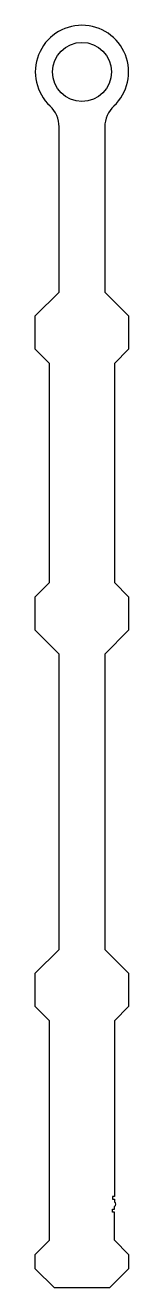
# Model space of a CAD drawing. Extents: x 2788 to 2798, y 1217 to 1350.
import ezdxf

# ---------------------------------------------------------------- set-up
doc = ezdxf.new("R2010")
doc.units = 0
doc.layers.get('0').update_dxf_attribs({"linetype": 'CONTINUOUS'})

msp = doc.modelspace()

# ---------------------------------------------------------------- linework, layer by layer
for p, q in [((2790.32, 1321.98), (2790.32, 1339.31)), ((2795.12, 1339.31), (2795.12, 1321.98)), ((2787.82, 1319.48), (2790.32, 1321.98)), ((2795.12, 1321.98), (2797.62, 1319.48)), ((2787.82, 1315.98), (2787.82, 1319.48)), ((2797.62, 1319.48), (2797.62, 1315.98)), ((2789.32, 1314.48), (2787.82, 1315.98)), ((2797.62, 1315.98), (2796.12, 1314.48)), ((2789.32, 1291.48), (2789.32, 1314.48)), ((2796.12, 1314.48), (2796.12, 1291.48)), ((2787.82, 1289.98), (2789.32, 1291.48)), ((2796.12, 1291.48), (2797.62, 1289.98)), ((2787.82, 1286.48), (2787.82, 1289.98)), ((2797.62, 1289.98), (2797.62, 1286.48)), ((2790.32, 1283.98), (2787.82, 1286.48)), ((2797.62, 1286.48), (2795.12, 1283.98)), ((2790.32, 1252.98), (2790.32, 1283.98)), ((2795.12, 1283.98), (2795.12, 1252.98)), ((2787.82, 1250.48), (2790.32, 1252.98)), ((2795.12, 1252.98), (2797.62, 1250.48)), ((2787.82, 1246.98), (2787.82, 1250.48)), ((2797.62, 1250.48), (2797.62, 1246.98)), ((2789.32, 1245.48), (2787.82, 1246.98)), ((2797.62, 1246.98), (2796.12, 1245.48)), ((2789.32, 1222.48), (2789.32, 1245.48)), ((2796.12, 1245.48), (2796.12, 1227.07)), ((2795.92, 1227.07), (2795.92, 1226.77)), ((2796.12, 1227.07), (2795.92, 1227.07)), ((2795.92, 1226.77), (2796.12, 1226.77)), ((2795.92, 1225.41), (2795.92, 1225.71)), ((2795.92, 1225.71), (2796.12, 1225.71)), ((2796.12, 1226.77), (2796.12, 1226.47)), ((2796.12, 1225.71), (2796.12, 1226.01)), ((2796.12, 1225.41), (2795.92, 1225.41)), ((2796.12, 1222.48), (2796.12, 1225.41)), ((2787.82, 1220.98), (2789.32, 1222.48)), ((2796.12, 1222.48), (2797.62, 1220.98)), ((2787.82, 1219.48), (2787.82, 1220.98)), ((2797.62, 1220.98), (2797.62, 1219.48)), ((2789.82, 1217.48), (2787.82, 1219.48)), ((2797.62, 1219.48), (2795.62, 1217.48)), ((2795.62, 1217.48), (2789.82, 1217.48))]:
    msp.add_line(p, q)
msp.add_circle((2792.72, 1345.08), 3.1)
for centre, radius, start, end in [((2792.72, 1345.08), 4.9, 313.1212, 226.8788), ((2787.32, 1339.31), 3, 0, 46.8788), ((2798.12, 1339.31), 3, 133.1212, 180), ((2796.02, 1226.24), 0.25, 293.5782, 66.4218)]:
    msp.add_arc(centre, radius, start, end)

doc.saveas('drawing.dxf')
